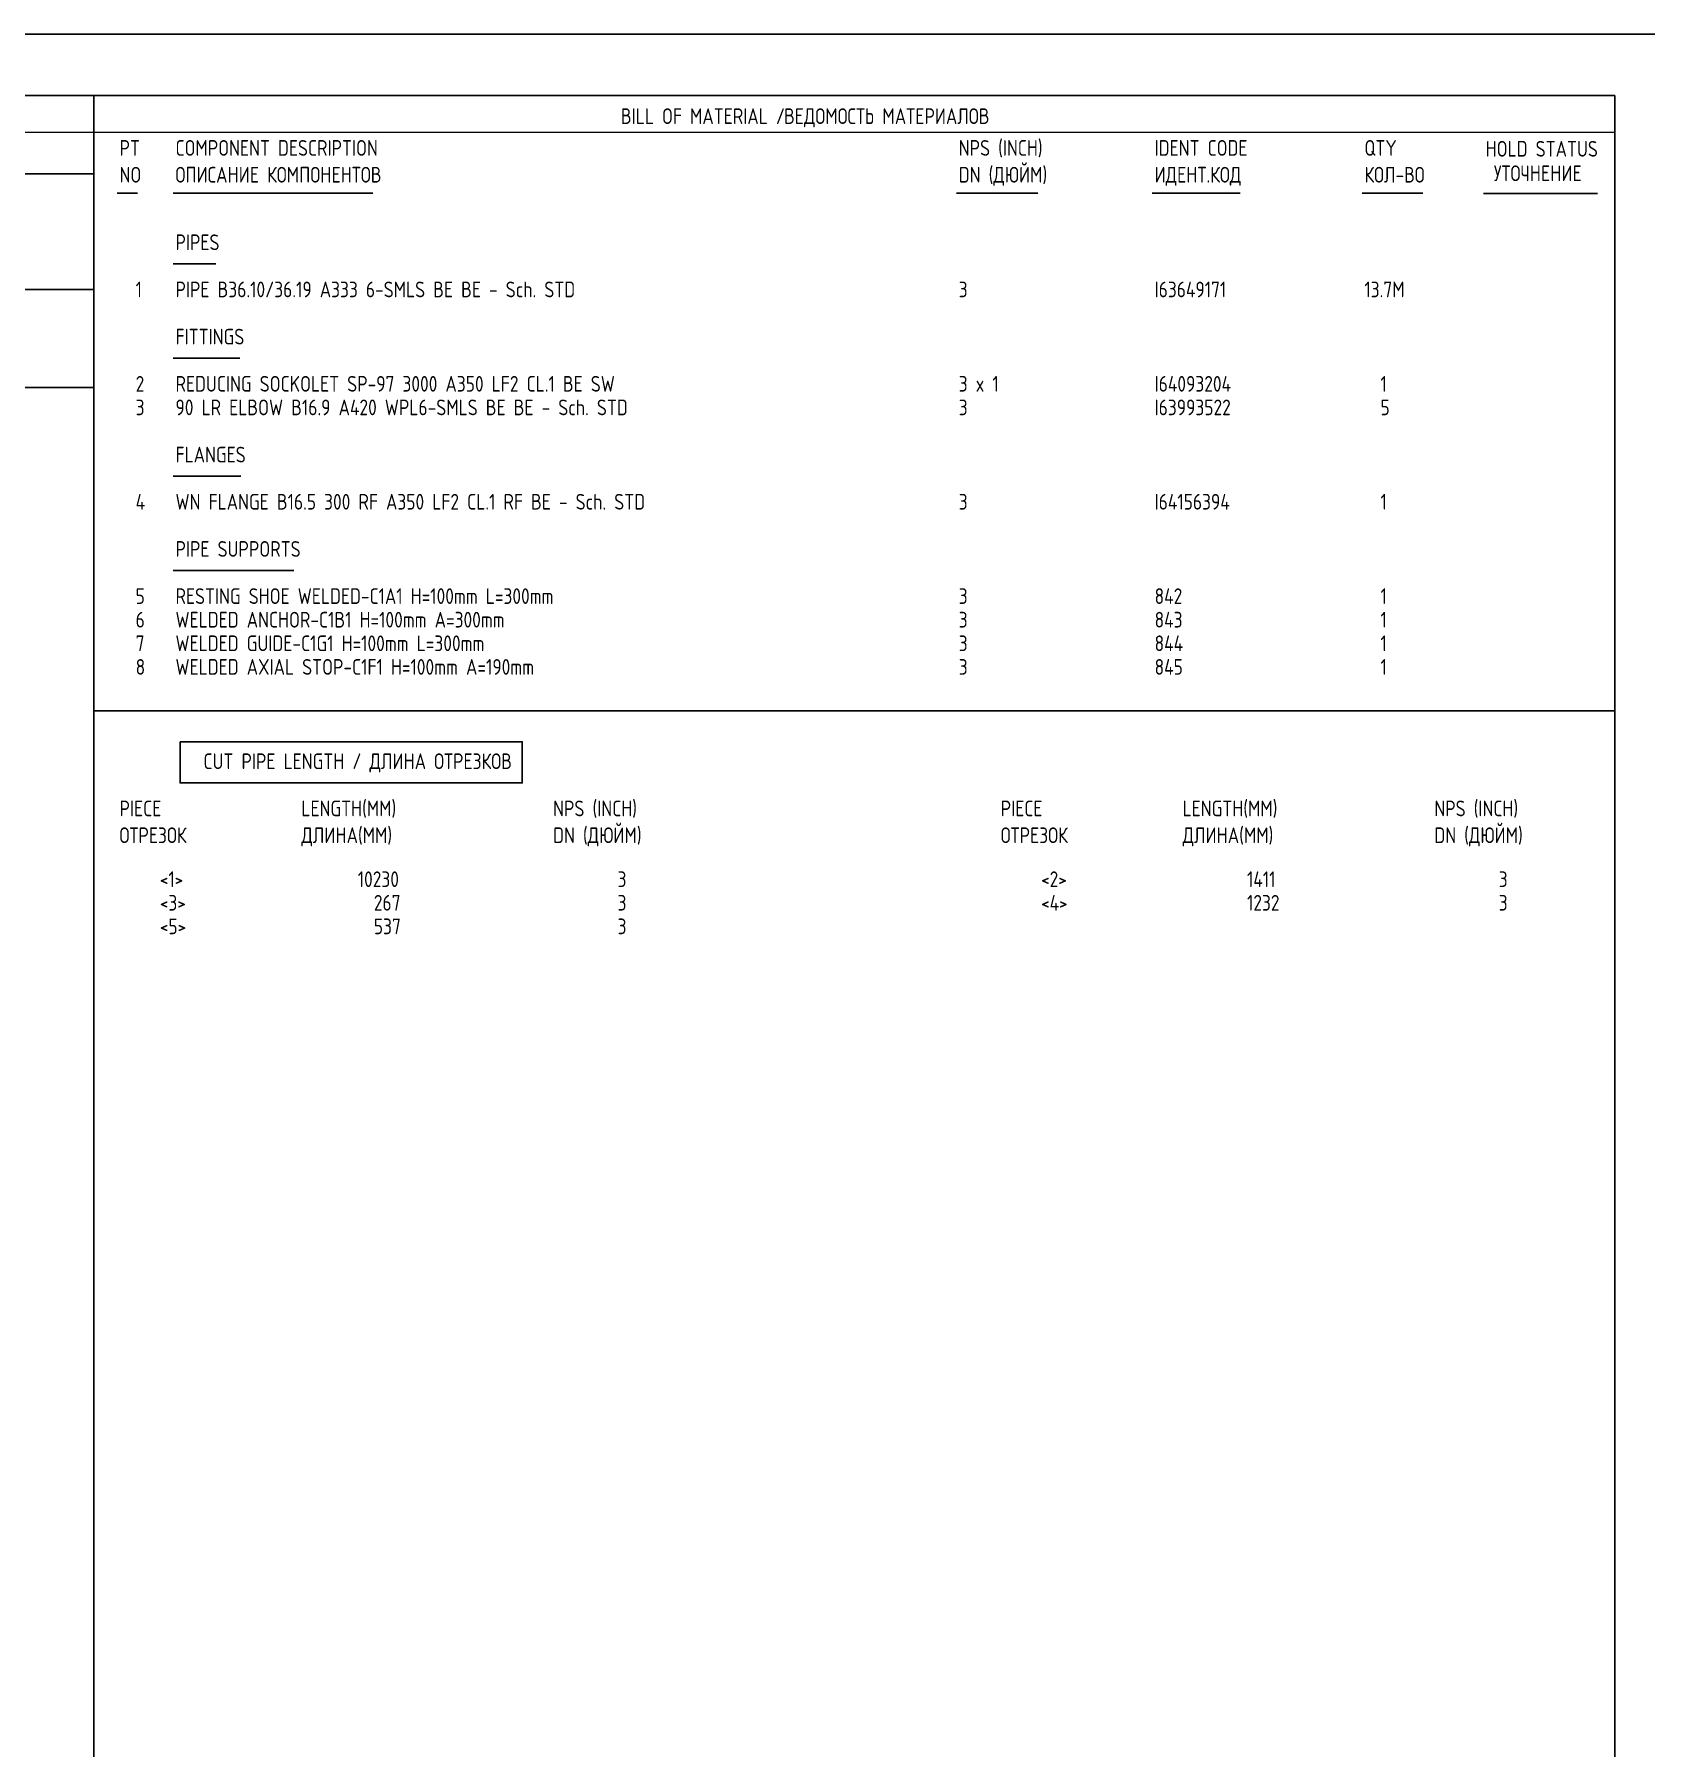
# Model space of a CAD drawing. Extents: x -1005 to 594, y -998 to 420.
# Drawn here: x 395.4 to 594, y 210 to 420 of the extents above; entities that cross this region are included whole.
import ezdxf

# ---------------------------------------------------------------- set-up
doc = ezdxf.new("R2010")
doc.units = 0
doc.styles.add('TTFN17', font='GOST type A')

msp = doc.modelspace()

# ---------------------------------------------------------------- linework, layer by layer
at = {"layer": 'GT_1', "flags": 128}
for points in [[(594, 420), (0, 420)], [(589.1, 412.5), (25.4, 412.5)], [(402.7, 412.5), (402.7, 7.5)], [(589.1, 412.5), (589.1, 7.5)], [(589.1, 408), (162.7, 407.9)], [(190.3, 402.9), (402.7, 402.9)], [(408.046, 400.531), (405.557, 400.531)], [(436.894, 400.531), (412.414, 400.531)], [(518.373, 400.531), (508.414, 400.531)], [(543.202, 400.531), (532.414, 400.531)], [(565.597, 400.531), (558.129, 400.531)], [(587, 400.5), (573, 400.5)], [(417.669, 391.854), (412.414, 391.854)], [(402.7, 388.7), (226.9, 388.7)], [(420.573, 380.289), (412.414, 380.289)], [(402.7, 376.7), (25.4, 376.7)], [(420.713, 365.833), (412.414, 365.833)], [(427.211, 354.269), (412.414, 354.269)], [(402.7, 337.081), (589, 337.081)], [(413.271, 333.296), (455.204, 333.296), (455.204, 328.248), (413.271, 328.248), (413.271, 333.296)]]:
    msp.add_lwpolyline(points, dxfattribs=at)

# ---------------------------------------------------------------- texts
at = {"layer": 'GT_1', "style": 'TTFN17'}
for s, p in [('BILL OF MATERIAL /', (467.289, 409)), ('ВЕДОМОСТЬ МАТЕРИАЛОВ', (487.289, 409)), ('PT', (405.846, 405.109)), ('COMPONENT DESCRIPTION', (412.703, 405.109)), ('NPS (INCH)', (508.703, 405.109)), ('IDENT CODE', (532.703, 405.109)), ('QTY', (558.417, 405.109)), ('HOLD STATUS', (573.289, 405)), ('NO', (405.846, 401.822)), ('ОПИСАНИЕ КОМПОНЕНТОВ', (412.703, 401.822)), ('DN (ДЮЙМ)', (508.703, 401.822)), ('ИДЕНТ.КОД', (532.703, 401.822)), ('КОЛ-ВО', (558.417, 401.822)), ('УТОЧНЕНИЕ', (574.289, 402)), ('PIPES', (412.703, 393.544)), ('  1', (405.846, 387.762)), ('PIPE B36.10/36.19 A333 6-SMLS BE BE - Sch. STD', (412.703, 387.762)), ('3', (508.703, 387.762)), ('I63649171', (532.703, 387.762)), ('13.7M', (558.417, 387.762)), ('FITTINGS', (412.703, 381.98)), ('  2', (405.846, 376.197)), ('REDUCING SOCKOLET SP-97 3000 A350 LF2 CL.1 BE SW', (412.703, 376.197)), ('3 x 1', (508.703, 376.197)), ('I64093204', (532.703, 376.197)), ('  1', (558.417, 376.197)), ('  3', (405.846, 373.306)), ('90 LR ELBOW B16.9 A420 WPL6-SMLS BE BE - Sch. STD', (412.703, 373.306)), ('3', (508.703, 373.306)), ('I63993522', (532.703, 373.306)), ('  5', (558.417, 373.306)), ('FLANGES', (412.703, 367.524)), ('  4', (405.846, 361.741)), ('WN FLANGE B16.5 300 RF A350 LF2 CL.1 RF BE - Sch. STD', (412.703, 361.741)), ('3', (508.703, 361.741)), ('I64156394', (532.703, 361.741)), ('  1', (558.417, 361.741)), ('PIPE SUPPORTS', (412.703, 355.959)), ('  5', (405.846, 350.177)), ('RESTING SHOE WELDED-C1A1 H=100mm L=300mm', (412.703, 350.177)), ('3', (508.703, 350.177)), ('842', (532.703, 350.177)), ('  1', (558.417, 350.177)), ('  6', (405.846, 347.286)), ('WELDED ANCHOR-C1B1 H=100mm A=300mm', (412.703, 347.286)), ('3', (508.703, 347.286)), ('843', (532.703, 347.286)), ('  1', (558.417, 347.286)), ('  7', (405.846, 344.395)), ('WELDED GUIDE-C1G1 H=100mm L=300mm', (412.703, 344.395)), ('3', (508.703, 344.395)), ('844', (532.703, 344.395)), ('  1', (558.417, 344.395)), ('  8', (405.846, 341.503)), ('WELDED AXIAL STOP-C1F1 H=100mm A=190mm', (412.703, 341.503)), ('3', (508.703, 341.503)), ('845', (532.703, 341.503)), ('  1', (558.417, 341.503)), ('CUT PIPE LENGTH / ДЛИНА ОТРЕЗКОВ', (416.132, 329.939)), ('PIECE', (405.846, 324.156)), ('LENGTH(MM)', (428.132, 324.156)), ('NPS (INCH)', (458.989, 324.156)), ('PIECE', (513.846, 324.156)), ('LENGTH(MM)', (536.132, 324.156)), ('NPS (INCH)', (566.989, 324.156)), ('ОТРЕЗОК', (405.846, 320.87)), ('ДЛИНА(MM)', (428.132, 320.87)), ('DN (ДЮЙМ)', (458.989, 320.87)), ('ОТРЕЗОК', (513.846, 320.87)), ('ДЛИНА(MM)', (536.132, 320.87)), ('DN (ДЮЙМ)', (566.989, 320.87)), ('     <1>', (405.846, 315.483)), ('       10230', (428.132, 315.483)), ('        3', (458.989, 315.483)), ('     <2>', (513.846, 315.483)), ('        1411', (536.132, 315.483)), ('        3', (566.989, 315.483)), ('     <3>', (405.846, 312.592)), ('         267', (428.132, 312.592)), ('        3', (458.989, 312.592)), ('     <4>', (513.846, 312.592)), ('        1232', (536.132, 312.592)), ('        3', (566.989, 312.592)), ('     <5>', (405.846, 309.701)), ('         537', (428.132, 309.701)), ('        3', (458.989, 309.701))]:
    msp.add_text(s, height=1.925, dxfattribs=at).set_placement(p)

doc.saveas('drawing.dxf')
